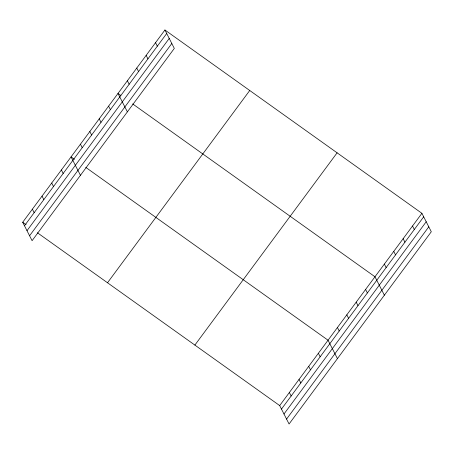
<?xml version="1.0" encoding="UTF-8"?>
<svg xmlns="http://www.w3.org/2000/svg" width="454" height="454" viewBox="0 0 454 454"><rect width="100%" height="100%" fill="white"/><g stroke="black" fill="none" stroke-linecap="round" stroke-linejoin="round"><path stroke-width="0.68" d="M164.927 29.998L174.313 48.419L32.086 240.682L22.7 222.261L164.927 29.998L421.914 213.318L431.3 231.739L289.073 424.002L279.687 405.581L37.398 232.749M24.488 225.763L166.709 33.5M26.996 230.689L169.223 38.425M29.578 235.762L171.805 43.499M107.507 282.757L249.734 90.494M194.879 345.085L337.106 152.822M279.687 405.581L421.914 213.318M281.474 409.082L423.696 216.819M283.983 414.008L426.21 221.745M286.565 419.082L428.792 226.818M120.821 95.459L117.989 93.445L127.381 111.866M132.693 103.932L374.976 276.764L384.368 295.185M74.45 159.309L71.057 156.891L80.443 175.312M85.755 167.378L328.043 340.211L337.43 358.632M22.7 222.261L26.094 224.679M412.527 226.007L414.309 229.508M403.141 238.696L404.923 242.198M393.754 251.385L395.536 254.887M384.368 264.075L386.15 267.576M365.589 289.453L367.377 292.955M356.203 302.143L357.99 305.644M346.816 314.832L348.604 318.333M337.43 327.521L339.217 331.023M318.373 353.286L320.155 356.787M155.54 42.687L157.322 46.189M308.703 366.361L310.485 369.862M146.154 55.377L147.936 58.878M299.027 379.43L300.815 382.938M136.768 68.066L138.549 71.567M289.357 392.506L291.145 396.013M127.381 80.755L129.163 84.257M108.602 106.134L110.39 109.635M99.216 118.823L101.004 122.325M89.83 131.512L91.617 135.014M80.443 144.202L82.231 147.703M61.386 169.966L63.168 173.468M51.716 183.041L53.498 186.543M42.04 196.111L43.828 199.618M32.37 209.186L34.158 212.693"/></g></svg>
